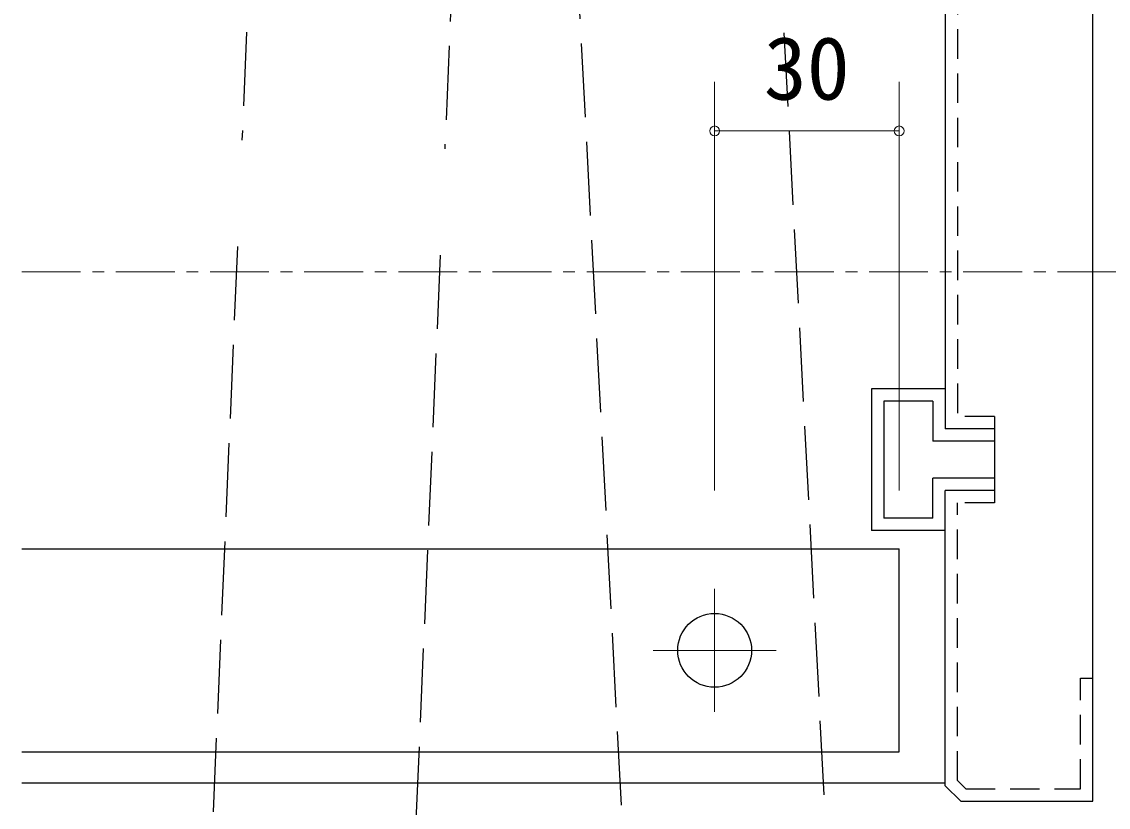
# Model space of a CAD drawing. Units: millimetres at full size; details may follow other scales. Extents: x -800 to 800, y -560 to 560.
# Drawn here: x -158.1 to 18.6, y -277.4 to -149.7 of the extents above; entities that cross this region are included whole.
import ezdxf
from ezdxf.enums import TextEntityAlignment as Align

# ---------------------------------------------------------------- set-up
doc = ezdxf.new("R2010")
doc.units = ezdxf.units.MM
doc.header["$LTSCALE"] = 4
doc.header["$PDMODE"] = 32
doc.header["$PDSIZE"] = 1.6
for name, pattern in [('CHAIN1', [8, 5, -1, 1, -1]), ('DASHED1', [1.8, 1.2, -0.6]), ('DASHED3', [4, 3, -1]), ('USER13', [3.826934, 2.391833, -0.478367, 0.478367, -0.478367])]:
    doc.linetypes.add(name, pattern=pattern)
doc.layers.add('2-0', color=4, linetype='Continuous', lineweight=9)
doc.styles.add('ＭＳ ゴシック', font='')
doc.styles.get('ＭＳ ゴシック').set_extended_font_data('MS Gothic')

msp = doc.modelspace()

# ---------------------------------------------------------------- linework, layer by layer
at = {"layer": '2-0', "color": 7, "linetype": 'DASHED3', "lineweight": 25}
for p, q in [((-117.38, -55.467), (-122.254, -168.944)), ((-39.17, -55.628), (-27.342, -281.318)), ((-84.446, -57.712), (-89.285, -170.36)), ((-72.125, -57.355), (-60.297, -283.045)), ((-122.996, -186.208), (-131.698, -388.793)), ((-90.026, -187.624), (-98.729, -390.21))]:
    msp.add_line(p, q, dxfattribs=at)
at = {"layer": '2-0', "color": 7, "lineweight": 25}
for p, q in [((16.087, -276.365), (16.087, -104.365)), ((-7.912, -106.863), (-7.912, -215.87)), ((-17.911, -211.368), (-17.911, -230.367)), ((-9.912, -211.368), (-17.911, -211.368)), ((-9.912, -211.368), (-9.912, -217.87)), ((0.09, -215.87), (-7.912, -215.87)), ((0.09, -215.87), (0.09, -225.866)), ((0.09, -217.87), (-9.912, -217.87)), ((-9.912, -230.367), (-9.912, -223.866)), ((0.09, -223.866), (-9.912, -223.866)), ((0.09, -225.866), (-7.912, -225.866)), ((-7.912, -273.868), (-7.912, -225.866)), ((-9.912, -230.367), (-17.911, -230.367)), ((-7.912, -232.367), (-19.911, -232.367)), ((-158.059, -235.367), (-15.411, -235.367)), ((-15.409, -268.37), (-15.409, -235.367)), ((-158.059, -268.37), (-15.411, -268.37)), ((-158.059, -273.37), (-7.912, -273.37)), ((-5.408, -276.365), (-7.91, -273.863)), ((-5.408, -276.365), (-7.91, -273.868)), ((-5.408, -276.365), (16.087, -276.365))]:
    msp.add_line(p, q, dxfattribs=at)
at = {"layer": '2-0', "color": 7, "linetype": 'DASHED1', "lineweight": 25}
for p, q in [((-5.912, -107.695), (-5.912, -213.87)), ((0.09, -213.87), (-5.912, -213.87)), ((0.09, -213.87), (0.09, -215.87)), ((0.09, -225.866), (0.09, -227.866)), ((0.09, -227.866), (-5.912, -227.866)), ((-5.912, -273.036), (-5.912, -227.866)), ((-4.58, -274.365), (-5.912, -273.036)), ((-4.58, -274.365), (14.087, -274.365))]:
    msp.add_line(p, q, dxfattribs=at)
at = {"layer": '2-0'}
for p, q in [((-45.408, -159.437), (-45.408, -225.866)), ((-15.409, -159.437), (-15.409, -225.866)), ((-45.408, -167.437), (-15.409, -167.437))]:
    msp.add_line(p, q, dxfattribs=at)
at = {"layer": '2-0', "linetype": 'USER13'}
msp.add_line((-158.059, -190.367), (21.087, -190.367), dxfattribs=at)
at = {"layer": '2-0', "linetype": 'CHAIN1'}
for p, q in [((-45.408, -241.869), (-45.408, -261.869)), ((-45.408, -241.869), (-45.408, -261.869)), ((-55.408, -251.869), (-35.408, -251.869)), ((-55.408, -251.869), (-35.408, -251.869))]:
    msp.add_line(p, q, dxfattribs=at)
at = {"layer": '2-0', "color": 7, "lineweight": 25}
msp.add_lwpolyline([(-7.912, -209.368), (-19.911, -209.368), (-19.911, -232.367)], dxfattribs=at)
at = {"layer": '2-0', "color": 7, "linetype": 'DASHED1', "lineweight": 25}
msp.add_lwpolyline([(14.087, -274.365), (14.087, -256.365), (16.087, -256.365)], dxfattribs=at)
at = {"layer": '2-0', "color": 7, "lineweight": 25}
msp.add_circle((-45.411, -251.865), 6.001, dxfattribs=at)
at = {"layer": '2-0'}
for p in [(-45.408, -167.437), (-15.409, -167.437)]:
    msp.add_point(p, dxfattribs=at)

# ---------------------------------------------------------------- texts
at = {"layer": '2-0', "color": 7, "style": 'ＭＳ ゴシック'}
msp.add_text('30', height=10.26, dxfattribs=at).set_placement((-37.409, -165.437), align=Align.BOTTOM_LEFT)

doc.saveas('drawing.dxf')
